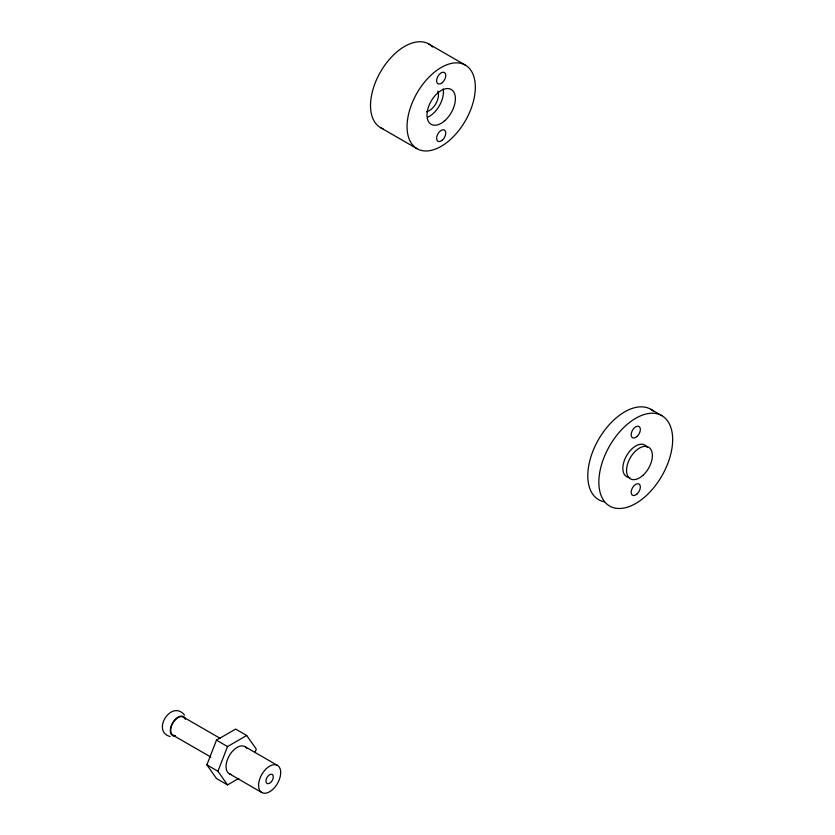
<?xml version="1.0" encoding="UTF-8"?>
<svg xmlns="http://www.w3.org/2000/svg" width="835" height="835" viewBox="0 0 835 835"><rect width="100%" height="100%" fill="white"/><g stroke="black" fill="none" stroke-linecap="round" stroke-linejoin="round"><path stroke-width="1.25" d="M238.81 778.387L227.537 784.9L216.463 778.512L206.871 764.87L216.463 740.154L235.637 729.091L246.711 735.478L256.293 749.12L254.925 752.648M227.537 784.9L217.945 771.258L227.537 746.553L246.711 735.478M428.793 44.004L465.325 65.099A48.273 27.868 -60 0 1 450.023 139.883A48.273 27.868 -60 0 1 408.221 115.741A48.273 27.868 -60 0 1 465.325 65.099M380.52 127.619L417.051 148.713M650.789 409.275L661.852 415.673A52.188 30.133 -60 0 1 645.309 496.512A52.188 30.133 -60 0 1 600.115 470.418A52.188 30.133 -60 0 1 661.852 415.673M244.947 746.626L277.46 765.403A15.656 9.039 -60 0 1 272.502 789.649A15.656 9.039 -60 0 1 258.944 781.821A15.656 9.039 -60 0 1 277.46 765.403M183.199 717.004L220.085 738.307M216.463 740.154L227.537 746.553M172.96 735.197L210.817 757.053M170.079 736.543C151.072 731.136 171.634 698.999 184.525 715.084M229.291 773.753L261.804 792.519M206.871 764.87L217.945 771.258M629.83 477.536A18.266 10.542 -60 0 1 626.626 455.597A18.266 10.542 -60 0 1 647.229 447.393M604.498 501.793A52.188 30.133 -60 0 1 597.286 441.757A52.188 30.133 -60 0 1 653.335 411.07M383.14 128.84A48.273 27.868 -60 0 1 381.365 70.453A48.273 27.868 -60 0 1 432.572 47.011M443.239 88.969A20.092 11.596 -60 0 1 427.99 117.098M437.843 91.151A13.047 7.536 -60 0 1 436.11 103.237A13.047 7.536 -60 0 1 426.727 111.733M175.371 736.053A10.959 6.325 -60 0 1 172.793 722.599A10.959 6.325 -60 0 1 185.516 719.29M175.016 735.625A10.438 6.022 -60 0 1 172.855 723.089A10.438 6.022 -60 0 1 184.796 718.684M231.065 774.389A15.656 9.039 -60 0 1 229.698 754.986A15.656 9.039 -60 0 1 246.951 748.64M642.793 475.47A18.266 10.542 -60 0 0 648.586 447.174A18.266 10.542 -60 0 0 626.981 466.337A18.266 10.542 -60 0 0 642.793 475.47M636.959 494.08A6.523 3.768 -60 0 0 639.025 483.976A6.523 3.768 -60 0 0 631.302 490.823A6.523 3.768 -60 0 0 636.959 494.08M636.959 436.559A6.523 3.768 -60 0 0 639.025 426.455A6.523 3.768 -60 0 0 631.302 433.292A6.523 3.768 -60 0 0 636.959 436.559M444.867 120.626A20.092 11.596 -60 0 0 451.234 89.502A20.092 11.596 -60 0 0 427.468 110.585A20.092 11.596 -60 0 0 444.867 120.626M442.383 82.602A6.523 3.768 -60 0 0 444.45 72.499A6.523 3.768 -60 0 0 436.736 79.335A6.523 3.768 -60 0 0 442.383 82.602M442.383 140.123A6.523 3.768 -60 0 0 444.45 130.02A6.523 3.768 -60 0 0 436.736 136.867A6.523 3.768 -60 0 0 442.383 140.123M270.592 782.52A5.219 3.016 -60 0 0 272.241 774.442A5.219 3.016 -60 0 0 266.073 779.911A5.219 3.016 -60 0 0 270.592 782.52"/></g></svg>
